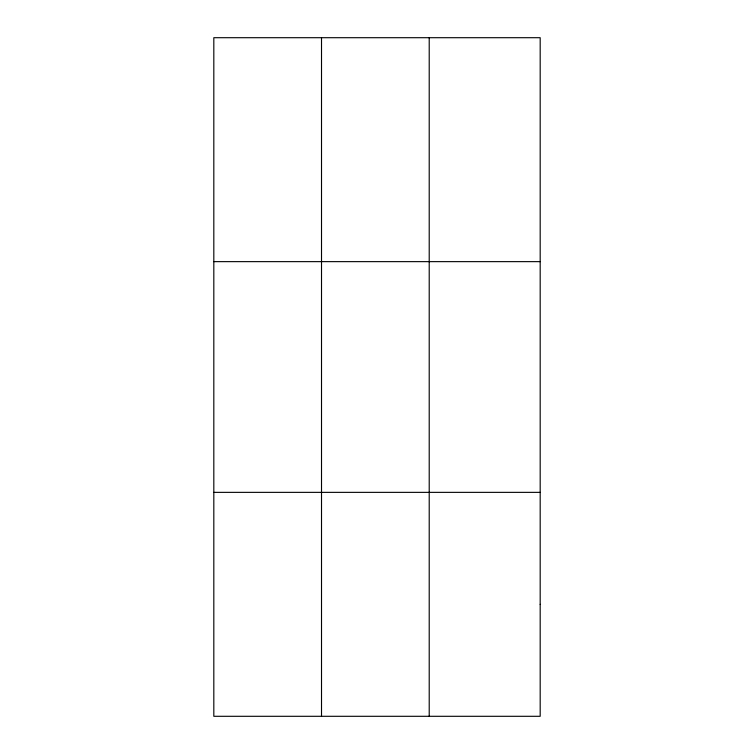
<?xml version="1.0" encoding="UTF-8"?>
<svg xmlns="http://www.w3.org/2000/svg" width="754" height="754" viewBox="0 0 754 754"><rect width="100%" height="100%" fill="white"/><g stroke="black" fill="none" stroke-linecap="round" stroke-linejoin="round"><path stroke-width="1.13" d="M321.515 37.7L321.515 716.3M429.214 37.7L429.214 716.3M213.816 261.638L540.184 261.638M213.816 492.362L540.184 492.362M540.184 604.331L540.184 716.3L213.816 716.3L213.816 37.7L540.184 37.7L540.184 604.331"/></g></svg>
